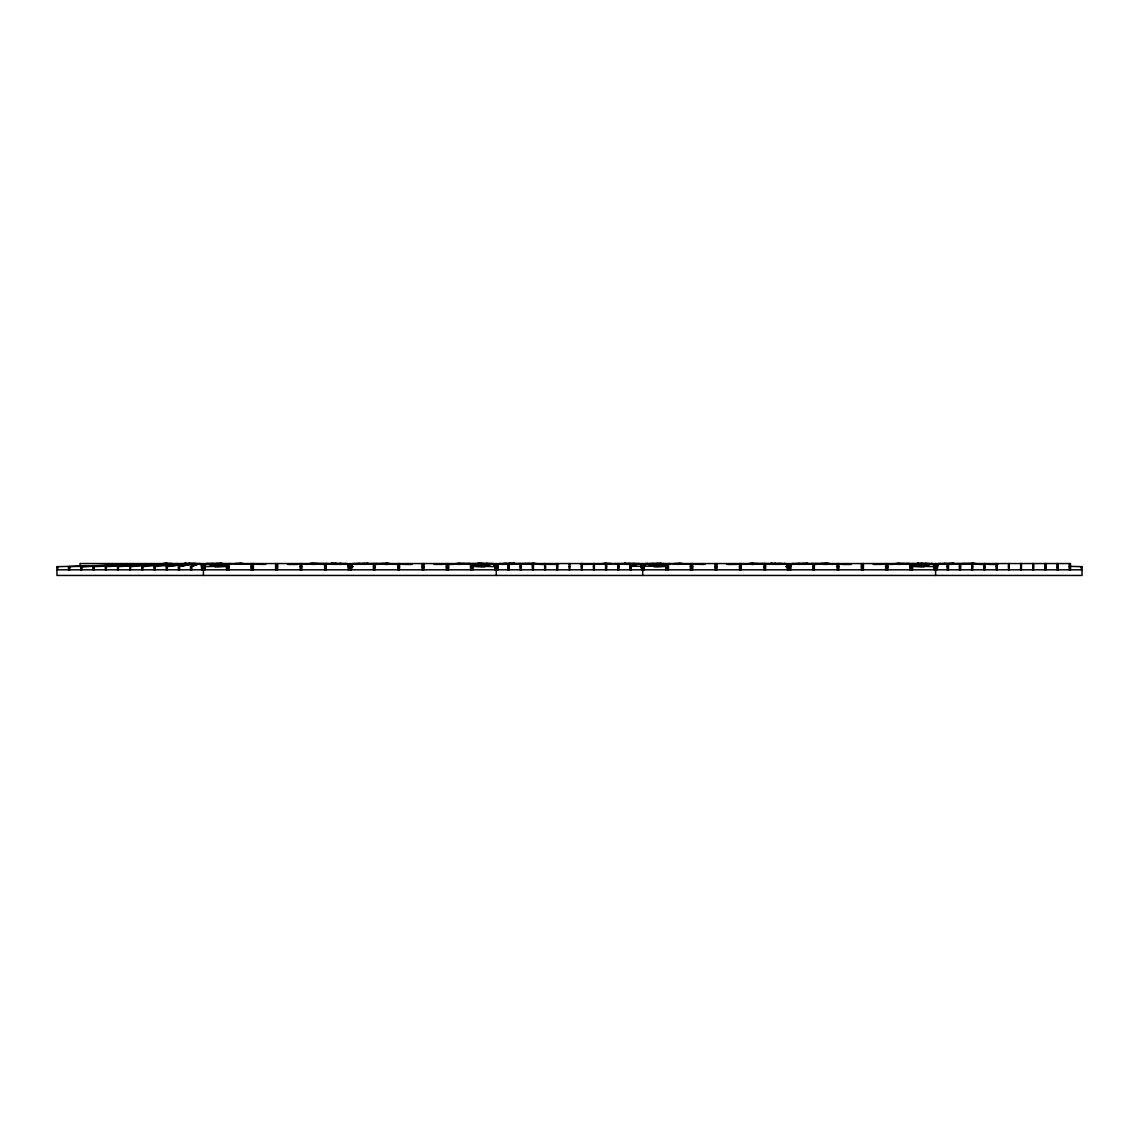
<?xml version="1.0" encoding="UTF-8"?>
<svg xmlns="http://www.w3.org/2000/svg" width="1139" height="1139" viewBox="0 0 1139 1139"><rect width="100%" height="100%" fill="white"/><g stroke="black" fill="none" stroke-linecap="round" stroke-linejoin="round"><path stroke-width="1.5" d="M351.495 569.813L351.837 563.563L494.255 563.549L494.582 566.638M497.942 569.813L498.284 563.563L640.688 563.549L641.058 567.905A5.012 1.481 -90 0 0 640.716 565.514M644.418 566.638L644.731 563.563L787.134 563.549L787.505 569.813L787.462 568.56A5.012 1.481 -90 0 0 785.981 563.549M790.85 566.638L791.164 563.563L933.581 563.549L933.937 567.905A5.012 1.481 -90 0 0 933.411 564.787M206.714 564.389L206.899 563.563M353.161 564.389L353.346 563.563M499.608 564.389L499.779 563.563M646.041 564.389L646.226 563.563L654.256 566.681M792.488 564.389L792.673 563.563M938.935 564.389L939.106 563.563M937.611 563.563L937.269 569.813M190.526 569.813L190.526 566.681L198.599 563.549A5.012 0.854 -90 0 1 198.998 564.389M199.268 563.549L191.195 566.681L191.195 569.813M190.526 566.681L199.937 563.549L200.065 564.389M483.406 566.681L491.478 563.549M484.075 566.681L492.148 563.549M484.744 566.681L492.817 563.549L492.959 564.389M630.522 566.681L638.595 563.549M922.732 566.681L930.805 563.549A5.012 0.854 -90 0 1 931.218 564.389M923.402 566.681L931.474 563.549M924.071 566.681L932.143 563.549L932.286 564.389M336.304 564.246L340.419 563.549M337.884 564.246L341.216 563.549M482.751 564.246L486.866 563.549L471.29 566.681M484.317 564.246L487.649 563.549M775.631 564.246L778.962 563.549M776.428 564.246L780.542 563.549M922.077 564.246L925.409 563.549M922.861 564.246L926.192 563.549L912.353 566.339M923.644 564.246L926.989 563.549M178.396 569.813L178.396 566.681L194.612 563.549M178.396 566.681L195.196 563.549M336.987 564.246L341.045 563.549M338.169 564.246L341.643 563.549M471.873 566.681L488.076 563.549M629.881 564.246L633.341 563.549M630.465 564.246L634.523 563.549M776.314 564.246L780.372 563.549M777.496 564.246L780.97 563.549M911.2 566.681L927.402 563.549M166.28 566.681L189.772 563.549L166.28 566.681L166.28 569.813M330.011 564.275L335.706 563.549M331.022 564.275L336.219 563.549M471.261 565.001L481.64 563.549M471.774 565.001L482.651 563.549M622.891 564.275L628.073 563.549A5.012 3.403 -90 0 1 630.009 564.389M623.403 564.275L629.098 563.549M769.338 564.275L775.545 563.549A5.012 3.403 -90 0 1 777.553 564.389M911.1 565.001L921.978 563.549A5.012 3.403 90 0 1 924 564.389A5.012 3.403 -90 0 0 922.106 563.549M154.135 569.813L154.135 566.681L183.621 563.549M322.451 564.289L330.068 563.549M468.898 564.289L476.059 563.549M469.781 564.289L476.501 563.549M615.345 564.289L622.065 563.549M615.786 564.289L622.948 563.549M761.777 564.289L768.512 563.549M769.394 563.549L762.219 564.289L771.957 563.549M908.224 564.289L915.841 563.549M322.963 564.417L331.734 563.549A5.012 4.698 -90 0 1 334.311 564.389M323.846 564.417L333.499 563.549M469.41 564.417L478.181 563.549A5.012 4.698 -90 0 1 480.758 564.389A5.012 4.698 90 0 0 478.138 563.549M470.293 564.417L479.946 563.549M764.055 564.417L772.84 563.549M908.737 564.417L918.39 563.549A5.012 4.513 90 0 1 920.867 564.389A5.012 4.513 -90 0 0 918.361 563.549M910.502 564.417L919.273 563.549M141.976 569.813L141.976 566.681L177.115 563.549M314.179 564.332L323.561 563.549M460.626 564.332L469.994 563.549M607.059 564.332L616.441 563.549M753.505 564.332L762.888 563.549M899.952 564.332L909.321 563.549M129.789 569.813L129.789 566.681L171.22 563.549M306.306 564.36L316.913 563.549M306.676 564.36L317.667 563.549M452.752 564.36L464.114 563.549M599.185 564.36L610.561 563.549M745.632 564.36L756.994 563.549M892.079 564.36L903.441 563.549M117.573 569.813L117.573 566.681L167.704 563.549M301.023 564.332L314.15 563.549M447.47 564.332L460.583 563.549M593.903 564.332L607.03 563.549M740.35 564.332L753.477 563.549M886.797 564.332L899.91 563.549M311.972 564.417L326.836 563.549M314.008 564.417L327.861 563.549M458.405 564.417L474.294 563.549M751.299 564.417L765.152 563.549M752.309 564.417L767.188 563.549M897.731 564.417L913.635 563.549M105.329 569.813L105.329 566.681L166.408 563.549M296.026 564.375L312.855 563.549M442.473 564.375L459.288 563.549M588.92 564.375L605.734 563.549M735.367 564.375L752.181 563.549M881.8 564.375L898.628 563.549M93.056 569.813L93.056 566.681L166.778 563.549M292.695 564.389L312.2 563.549M293.207 564.389L323.875 563.549M439.141 564.389L459.658 563.549M448.581 564.417L469.154 563.549M450.93 564.417L470.322 563.549M585.574 564.389L606.105 563.549L606.105 569.813M732.021 564.389L752.537 563.549M741.475 564.417L763.201 563.549M878.468 564.389L898.984 563.549M887.922 564.417L908.481 563.549M890.271 564.417L909.648 563.549M80.769 569.813L80.769 566.681L166.892 563.549M168.059 563.549L81.353 566.681L81.353 569.813M290.488 564.375L314.506 563.549M436.92 564.375L460.953 563.549M583.367 564.375L607.386 563.549M729.814 564.375L753.833 563.549M876.261 564.375L900.28 563.549M293.591 564.389L321.013 563.549M440.038 564.389L467.446 563.549M732.932 564.389L760.339 563.549M879.365 564.389L906.786 563.549M68.482 569.813L68.482 566.681L169.768 563.549M216.681 566.624L227.202 566.297M288.566 564.375L314.877 563.549M217.35 566.624L227.871 566.297M289.235 564.375L316.215 563.549M435.013 564.375L462.648 563.549M581.46 564.375L609.094 563.549M656.007 566.624L666.529 566.297M727.906 564.375L754.203 563.549M656.676 566.624L667.198 566.297M728.561 564.375L755.541 563.549M874.339 564.375L901.988 563.549M1069.777 566.339L1082.05 566.681L1082.05 575.451L56.95 575.451L56.95 566.681L172.359 563.549M203.397 566.681L227.928 566.012M287.498 564.375L318.792 563.549M349.83 566.681L353.346 566.581M433.945 564.375L465.239 563.549M580.392 564.375L611.686 563.549M667.255 566.012L629.71 566.339M726.839 564.375L758.118 563.549M873.271 564.375L904.565 563.549M201.361 563.549L80.015 563.549L80.015 566.681M937.639 563.549L1070.518 563.549L1070.518 569.813M56.95 566.681L58.459 566.681M68.482 566.681L69.821 566.681L69.821 569.813M80.769 566.681L81.951 566.681L81.951 569.813M93.056 566.681L94.067 566.681L94.067 569.813M105.329 566.681L106.212 566.681L106.212 569.813M117.573 566.681L118.356 566.681L118.356 569.813M129.789 566.681L130.544 566.681L130.544 569.813M141.976 566.681L142.774 566.681L142.774 569.813M154.135 566.681L155.018 566.681L155.018 569.813M202.642 566.681L204.892 566.681L204.892 569.813M226.462 566.681L229.138 566.681M251.036 566.681L253.385 566.681M275.595 566.681L277.631 566.681M300.141 566.681L301.892 566.681M324.643 566.681L326.21 566.681M349.089 566.681L351.339 566.681M373.45 566.681L375.03 566.681M397.767 566.681L399.533 566.681M422.042 566.681L424.078 566.681M446.289 566.681L448.638 566.681M470.535 566.681L473.212 566.681M497.786 566.681L494.782 566.681L494.782 569.813M507.809 566.681L509.147 566.681M520.096 566.681L521.278 566.681M532.383 566.681L533.394 566.681M544.656 566.681L545.538 566.681M556.9 566.681L557.683 566.681M569.13 566.681L569.87 566.681M581.317 566.681L582.1 566.681M593.462 566.681L594.344 566.681M605.606 566.681L606.617 566.681M617.722 566.681L618.904 566.681M641.214 566.681L644.218 566.681L644.218 569.813M665.788 566.681L668.465 566.681M690.362 566.681L692.711 566.681M714.922 566.681L716.958 566.681M739.467 566.681L741.218 566.681M763.97 566.681L765.55 566.681M787.661 566.681L789.911 566.681M812.79 566.681L814.357 566.681M837.094 566.681L838.859 566.681M861.369 566.681L863.405 566.681M885.615 566.681L887.964 566.681M909.862 566.681L912.538 566.681M936.358 566.681L934.108 566.681L934.108 569.813M947.135 566.681L948.474 566.681M959.422 566.681L960.604 566.681M971.709 566.681L972.72 566.681M983.982 566.681L984.879 566.681M996.226 566.681L997.024 566.681M1008.456 566.681L1009.211 566.681M1020.644 566.681L1021.427 566.681M1032.788 566.681L1033.671 566.681M1044.933 566.681L1045.944 566.681M1057.049 566.681L1058.231 566.681M1069.179 566.681L1070.518 566.681M1080.541 566.681L1082.05 566.681M56.95 569.813L1082.05 569.813M966.641 563.549L997.935 564.375M820.208 563.549L851.502 564.375M911.072 566.012L935.603 566.681M673.761 563.549L705.055 564.375M785.654 566.581L789.17 566.681M527.314 563.549L558.608 564.375M380.882 563.549L412.161 564.375M471.745 566.012L496.277 566.681M234.435 563.549L265.729 564.375M969.232 563.549L996.867 564.375M824.123 563.549L850.434 564.375M911.798 566.297L922.319 566.624M822.785 563.549L849.765 564.375M911.129 566.297L921.65 566.624M676.352 563.549L703.987 564.375M529.906 563.549L557.541 564.375M384.797 563.549L411.094 564.375M472.471 566.297L482.993 566.624M383.459 563.549L410.439 564.375M471.802 566.297L482.324 566.624M237.012 563.549L264.661 564.375M964.434 563.549L991.841 564.389M817.987 563.549L845.409 564.389M525.107 563.549L552.515 564.389M378.661 563.549L406.068 564.389M972.108 563.549L994.959 564.375M970.941 563.549L994.375 564.375M824.494 563.549L848.512 564.375M678.047 563.549L702.08 564.375M531.614 563.549L555.633 564.375M385.167 563.549L409.186 564.375M238.72 563.549L262.739 564.375M992.752 564.389L972.222 563.549L972.222 569.813M826.8 563.549L846.305 564.389M825.789 563.549L845.793 564.389M679.342 563.549L699.859 564.389M553.426 564.389L532.895 563.549L532.895 569.813M386.463 563.549L406.979 564.389M240.016 563.549L260.532 564.389M963.907 563.549L983.299 564.417M961.558 563.549L982.131 564.417M815.125 563.549L836.852 564.417M524.581 563.549L543.972 564.417M522.232 563.549L542.79 564.417M375.799 563.549L397.525 564.417M972.592 563.549L989.407 564.375M826.145 563.549L842.974 564.375M679.712 563.549L696.527 564.375M533.266 563.549L550.08 564.375M386.819 563.549L403.633 564.375M240.372 563.549L257.2 564.375M957.586 563.549L973.475 564.417M812.164 563.549L827.028 564.417M811.139 563.549L824.992 564.417M519.27 563.549L534.148 564.417M518.259 563.549L532.112 564.417M373.848 563.549L387.701 564.417M371.812 563.549L386.691 564.417M971.296 563.549L984.423 564.332M824.85 563.549L837.977 564.332M678.417 563.549L691.53 564.332M531.97 563.549L545.097 564.332M385.523 563.549L398.65 564.332M239.09 563.549L252.203 564.332M967.78 563.549L979.141 564.36M822.087 563.549L832.694 564.36M821.333 563.549L832.324 564.36M674.886 563.549L686.248 564.36M528.439 563.549L539.815 564.36M382.006 563.549L393.368 564.36M235.559 563.549L246.921 564.36M961.886 563.549L971.254 564.332M815.439 563.549L824.821 564.332M669.006 563.549L678.374 564.332M522.559 563.549L531.927 564.332M376.112 563.549L385.495 564.332M229.679 563.549L239.048 564.332M951.933 563.549L962.483 564.417M816.037 564.417L807.266 563.549A5.012 4.698 -90 0 0 804.689 564.389M805.501 563.549L815.154 564.417M512.607 563.549L521.391 564.417M367.043 563.549L376.71 564.417L369.606 563.549M366.16 563.549L374.945 564.417M955.379 563.549L962.996 564.289M808.932 563.549L816.549 564.289M662.941 563.549L670.102 564.289M662.499 563.549L669.219 564.289M516.935 563.549L523.655 564.289M516.052 563.549L523.214 564.289L513.49 563.549A5.012 4.513 -90 0 0 511.027 564.389M370.488 563.549L377.223 564.289M223.159 563.549L230.776 564.289M949.228 563.549L955.436 564.275M803.294 563.549L808.989 564.275M802.781 563.549L807.978 564.275M657.36 563.549L667.739 565.001M656.349 563.549L667.226 565.001M510.884 563.549A5.012 3.403 -90 0 0 508.991 564.389A5.012 3.403 90 0 1 510.884 563.549L516.109 564.275M509.902 563.549L515.597 564.275M369.662 564.275L363.455 563.549A5.012 3.403 -90 0 0 361.447 564.389M227.9 565.001L217.022 563.549A5.012 3.403 -90 0 0 215 564.389M944.388 563.549L948.445 564.246L945.014 563.549M943.804 563.549L947.278 564.246M797.955 563.549L802.013 564.246M797.357 563.549L800.831 564.246M652.092 563.549L667.71 566.681M650.924 563.549L667.127 566.681M505.659 563.549L509.119 564.246M504.477 563.549L508.535 564.246M358.628 563.549L362.686 564.246M358.03 563.549L361.504 564.246M212.765 563.549L226.647 566.339M211.598 563.549L227.8 566.681M945.811 563.549L949.143 564.246M944.231 563.549L947.563 564.246M798.581 563.549L802.696 564.246M797.784 563.549L801.116 564.246M506.471 563.549L509.802 564.246M504.904 563.549L509.019 564.246M360.038 563.549L363.369 564.246M358.458 563.549L362.572 564.246M647.522 563.549L655.594 566.681M646.852 563.549L654.925 566.681M208.266 563.549A5.012 0.854 -90 0 0 207.782 564.389A5.012 0.854 90 0 1 208.266 563.549L216.268 566.681M207.526 563.549L215.598 566.681M206.857 563.549L214.929 566.681M785.654 563.563L785.839 564.389M346.327 563.563L346.512 564.389M201.389 563.563L201.703 569.813M639.392 564.389L639.235 563.591L629.853 566.681L637.925 563.549A5.012 0.854 -90 0 1 638.324 564.389M348.15 566.638L347.836 563.563L205.419 563.549L205.063 567.905A5.012 1.481 -90 0 1 205.59 564.787M1081.295 566.681L1081.295 569.813M1069.848 563.549L1069.848 569.813M1069.179 563.549L1069.179 569.813M1058.231 563.549L1058.231 569.813M1057.647 563.549L1057.647 569.813M1057.049 563.549L1057.049 569.813M1045.944 563.549L1045.944 569.813M1045.445 563.549L1045.445 569.813M1044.933 563.549L1044.933 569.813M1033.671 563.549L1033.671 569.813M1033.23 563.549L1033.23 569.813M1032.788 563.549L1032.788 569.813M1021.427 563.549L1021.427 569.813M1021.028 563.549L1021.028 569.813M1020.644 563.549L1020.644 569.813M1009.211 563.549L1009.211 569.813M1008.456 563.549L1008.456 569.813M997.024 563.549L997.024 569.813M996.625 563.549L996.625 569.813M996.226 563.549L996.226 569.813M984.879 563.549L984.879 569.813M984.423 563.549L984.423 569.813M983.982 563.549L983.982 569.813M972.72 563.549L972.72 569.813M971.709 563.549L971.709 569.813M960.604 563.549L960.604 569.813M960.02 563.549L960.02 569.813M959.422 563.549L959.422 569.813M948.474 563.549L948.474 569.813M947.805 569.813L947.805 563.549A5.012 3.844 -90 0 0 945.769 564.389M947.135 563.549L947.135 569.813M936.358 569.813L936.358 563.549L934.848 563.549L934.848 567.905M935.603 563.549L935.603 575.451M912.538 563.549L912.538 569.813M911.2 563.549L911.2 569.813M909.862 563.549L909.862 569.813M887.964 563.549L887.964 569.813M886.797 563.549L886.797 569.813M885.615 563.549L885.615 569.813M863.405 563.549L863.405 569.813M862.38 563.549L862.38 569.813M861.369 563.549L861.369 569.813M838.859 563.549L838.859 569.813M837.977 563.549L837.977 569.813M837.094 563.549L837.094 569.813M814.357 563.549L814.357 569.813M813.573 563.549L813.573 569.813M812.79 563.549L812.79 569.813M790.865 569.813L790.865 568.56A5.012 1.481 -90 0 1 792.345 563.549M789.911 569.813L789.911 563.549L788.416 563.549L788.416 569.813M765.55 563.549L765.55 569.813M764.753 563.549L764.753 569.813M763.97 563.549L763.97 569.813M741.218 563.549L741.218 569.813M740.35 563.549L740.35 569.813M739.467 563.549L739.467 569.813M716.958 563.549L716.958 569.813M715.947 563.549L715.947 569.813M714.922 563.549L714.922 569.813M692.711 563.549L692.711 569.813M691.53 563.549L691.53 569.813M690.362 563.549L690.362 569.813M668.465 563.549L668.465 569.813M667.127 563.549L667.127 569.813M665.788 563.549L665.788 569.813M643.478 566.681L643.478 563.549L641.969 563.549L641.969 569.813M642.723 563.549L642.723 575.451M631.191 563.549L631.191 569.813M630.522 563.549L630.522 569.813M629.853 563.549L629.853 569.813M618.904 563.549L618.904 569.813M618.32 563.549L618.32 569.813M617.722 563.549L617.722 569.813M606.617 563.549L606.617 569.813M605.606 563.549L605.606 569.813M594.344 563.549L594.344 569.813M593.903 563.549L593.903 569.813M593.462 563.549L593.462 569.813M582.1 563.549L582.1 569.813M581.702 563.549L581.702 569.813M581.317 563.549L581.317 569.813M569.87 563.549L569.87 569.813M569.13 563.549L569.13 569.813M557.683 563.549L557.683 569.813M557.298 563.549L557.298 569.813M556.9 563.549L556.9 569.813M545.538 563.549L545.538 569.813M545.097 563.549L545.097 569.813M544.656 563.549L544.656 569.813M533.394 563.549L533.394 569.813M532.383 563.549L532.383 569.813M521.278 563.549L521.278 569.813M520.68 563.549L520.68 569.813M520.096 563.549L520.096 569.813M509.147 563.549L509.147 569.813M508.478 563.549L508.478 569.813M507.809 563.549L507.809 569.813M497.031 569.813L497.031 563.549L495.522 563.549L495.522 566.681M496.277 563.549L496.277 575.451M473.212 563.549L473.212 569.813M471.873 563.549L471.873 569.813M470.535 563.549L470.535 569.813M448.638 563.549L448.638 569.813M447.47 563.549L447.47 569.813M446.289 563.549L446.289 569.813M424.078 563.549L424.078 569.813M423.053 563.549L423.053 569.813M422.042 563.549L422.042 569.813M399.533 563.549L399.533 569.813M398.65 563.549L398.65 569.813M397.767 563.549L397.767 569.813M375.03 563.549L375.03 569.813M374.247 563.549L374.247 569.813M373.45 563.549L373.45 569.813M350.584 569.813L350.584 563.549L349.089 563.549L349.089 569.813M348.135 569.813L348.135 568.56A5.012 1.481 -90 0 0 346.655 563.549M326.21 563.549L326.21 569.813M325.427 563.549L325.427 569.813M324.643 563.549L324.643 569.813M301.892 563.549L301.892 569.813M301.023 563.549L301.023 569.813M300.141 563.549L300.141 569.813M277.631 563.549L277.631 569.813M276.62 563.549L276.62 569.813M275.595 563.549L275.595 569.813M253.385 563.549L253.385 569.813M252.203 563.549L252.203 569.813M251.036 563.549L251.036 569.813M229.138 563.549L229.138 569.813M227.8 563.549L227.8 569.813M226.462 563.549L226.462 569.813M204.152 567.905L204.152 563.549L202.642 563.549L202.642 569.813M203.397 563.549L203.397 575.451M191.865 566.681L191.865 569.813M179.578 566.681L179.578 569.813M178.98 566.681L178.98 569.813M167.291 566.681L167.291 569.813M166.778 566.681L166.778 569.813M154.577 566.681L154.577 569.813M142.375 566.681L142.375 569.813M130.173 566.681L130.173 569.813M117.972 566.681L117.972 569.813M105.77 566.681L105.77 569.813M93.555 566.681L93.555 569.813M69.152 566.681L69.152 569.813M57.705 566.681L57.705 569.813M216.111 564.389A5.012 3.403 -90 0 1 217.99 563.549M211.74 564.389A5.012 1.509 -90 0 1 212.58 563.549M210.302 564.389A5.012 1.509 -90 0 1 211.142 563.549M209.263 564.389A5.012 0.854 -90 0 1 209.747 563.549M184.76 563.549A5.012 4.898 -90 0 1 187.479 564.389A5.012 5.012 0 0 0 184.675 563.549A5.012 4.698 90 0 1 187.351 564.389M198.77 563.549A5.012 1.481 -90 0 1 199.596 564.389M200.208 563.549A5.012 1.481 -90 0 1 201.703 568.56M188.177 563.549A5.012 4.143 -90 0 1 190.484 564.389M205.746 564.389A5.012 1.481 -90 0 1 206.572 563.549M218.916 564.389A5.012 4.698 -90 0 1 221.521 563.549M211.299 564.389A5.012 3.374 -90 0 1 213.164 563.549M212.395 564.389A5.012 3.374 -90 0 1 214.274 563.549M215.47 564.389A5.012 4.143 -90 0 1 217.763 563.549M219.428 564.389A5.012 4.698 -90 0 1 222.048 563.549A5.012 5.012 0 0 0 219.286 564.389A5.012 4.898 90 0 1 222.034 563.549M219.628 564.389A5.012 4.898 -90 0 1 222.347 563.549M218.133 564.389A5.012 4.513 -90 0 1 220.639 563.549M213.562 564.389A5.012 3.844 -90 0 1 215.698 563.549M196.648 563.549A5.012 2.634 -90 0 1 198.115 564.389M187.992 564.389A5.012 4.513 -90 0 0 185.486 563.549A5.012 4.513 90 0 1 187.992 564.389A5.012 4.883 -90 0 0 185.273 563.549M186.141 563.549A5.012 4.513 -90 0 1 188.647 564.389M187.394 563.549A5.012 4.342 -90 0 1 189.8 564.389M195.367 563.549A5.012 2.634 -90 0 1 196.833 564.389M186.639 563.549A5.012 4.342 -90 0 1 189.046 564.389M191.081 563.549A5.012 3.844 -90 0 1 193.231 564.389M190.128 563.549A5.012 3.844 -90 0 1 192.263 564.389M185.6 563.549A5.012 4.883 -90 0 1 188.319 564.389M194.214 563.549A5.012 1.509 -90 0 1 195.054 564.389M214.047 564.389A5.012 2.378 -90 0 1 215.371 563.549M212.722 564.389A5.012 2.378 -90 0 1 214.047 563.549M491.664 563.549A5.012 1.481 -90 0 1 492.489 564.389M493.102 563.549A5.012 1.481 -90 0 1 494.468 566.638M481.057 563.549A5.012 4.143 -90 0 1 483.363 564.389M481.911 563.549A5.012 4.143 -90 0 1 484.203 564.389M485.385 563.549A5.012 3.374 -90 0 1 487.264 564.389M483.975 563.549A5.012 3.844 -90 0 1 486.111 564.389M488.531 563.549A5.012 1.509 -90 0 1 489.371 564.389M504.62 564.389A5.012 1.509 -90 0 1 505.46 563.549M511.354 564.389A5.012 4.883 -90 0 1 514.059 563.549A5.012 4.513 -90 0 0 511.682 564.389A5.012 4.883 -90 0 1 514.401 563.549A5.012 4.698 -90 0 0 511.795 564.389M497.971 568.56A5.012 1.481 -90 0 1 498.284 565.514M498.64 564.389A5.012 1.481 -90 0 1 499.466 563.549M500.064 564.389A5.012 1.481 -90 0 1 500.889 563.549M512.522 564.389A5.012 4.898 -90 0 1 515.241 563.549M512.18 564.389A5.012 5.012 0 0 1 514.956 563.549A5.012 5.012 0 0 0 512.223 564.389A5.012 4.898 -90 0 1 514.913 563.549M505.289 564.389A5.012 3.374 -90 0 1 507.168 563.549M508.35 564.389A5.012 4.143 -90 0 1 510.656 563.549M501.559 564.389A5.012 2.634 -90 0 1 503.025 563.549M506.442 564.389A5.012 3.844 -90 0 1 508.578 563.549M506.94 564.389A5.012 2.378 -90 0 1 508.25 563.549M502.157 564.389A5.012 0.854 -90 0 1 502.626 563.549M478.38 563.549A5.012 4.513 -90 0 1 480.886 564.389M477.625 563.549A5.012 4.698 -90 0 1 480.231 564.389M479.035 563.549A5.012 4.513 -90 0 1 481.541 564.389M482.779 563.549A5.012 3.403 -90 0 1 484.673 564.389M485.627 563.549A5.012 2.378 -90 0 1 486.951 564.389M477.326 563.549A5.012 4.898 -90 0 1 480.046 564.389M484.303 563.549A5.012 2.378 -90 0 1 485.627 564.389M489.528 563.549A5.012 2.634 -90 0 1 490.994 564.389M488.261 563.549A5.012 2.634 -90 0 1 489.713 564.389M477.554 563.549A5.012 5.012 0 0 1 480.345 564.389M478.494 563.549A5.012 4.883 -90 0 1 481.213 564.389M491.407 563.549A5.012 0.854 -90 0 1 491.891 564.389M362.544 564.389A5.012 3.403 -90 0 1 364.437 563.549M354.229 564.389A5.012 0.854 -90 0 1 354.699 563.549M358.173 564.389A5.012 1.509 -90 0 1 359.013 563.549M363.426 564.389A5.012 4.342 -90 0 1 365.847 563.549M356.749 564.389A5.012 1.509 -90 0 1 357.589 563.549M338.952 563.549A5.012 3.374 -90 0 1 340.832 564.389M334.624 563.549A5.012 4.143 -90 0 1 336.916 564.389M351.652 566.638A5.012 1.481 -90 0 1 353.019 563.549A5.012 1.481 90 0 0 351.538 568.56M364.181 564.389A5.012 4.342 -90 0 1 366.587 563.549M364.907 564.389A5.012 4.883 -90 0 1 367.626 563.549A5.012 4.513 -90 0 0 365.235 564.389A5.012 4.883 -90 0 1 367.954 563.549M358.842 564.389A5.012 3.374 -90 0 1 360.721 563.549M361.903 564.389A5.012 4.143 -90 0 1 364.209 563.549M365.875 564.389A5.012 4.698 -90 0 1 368.495 563.549A5.012 5.012 0 0 0 365.776 564.389M366.075 564.389A5.012 4.898 -90 0 1 368.794 563.549M355.126 564.389A5.012 2.634 -90 0 1 356.578 563.549M364.58 564.389A5.012 4.513 -90 0 1 367.085 563.549M360.009 564.389A5.012 3.844 -90 0 1 362.145 563.549M343.095 563.549A5.012 2.634 -90 0 1 344.548 564.389M331.933 563.549A5.012 4.513 -90 0 1 334.439 564.389M332.588 563.549A5.012 4.513 -90 0 1 335.094 564.389M341.814 563.549A5.012 2.634 -90 0 1 343.266 564.389M337.528 563.549A5.012 3.844 -90 0 1 339.664 564.389M336.575 563.549A5.012 3.844 -90 0 1 338.71 564.389M343.494 563.549A5.012 0.854 -90 0 1 343.964 564.389M332.047 563.549A5.012 4.883 -90 0 1 334.766 564.389M342.084 563.549A5.012 1.509 -90 0 1 342.924 564.389M340.661 563.549A5.012 1.509 -90 0 1 341.501 564.389M360.493 564.389A5.012 2.378 -90 0 1 361.818 563.549M359.169 564.389A5.012 2.378 -90 0 1 360.493 563.549M330.88 563.549A5.012 4.898 -90 0 1 333.599 564.389M339.18 563.549A5.012 2.378 -90 0 1 340.504 564.389M336.332 563.549A5.012 3.403 -90 0 1 338.226 564.389M771.032 563.549A5.012 4.698 -90 0 1 773.637 564.389M774.093 564.389A5.012 4.883 -90 0 0 771.374 563.549A5.012 4.513 -90 0 1 773.765 564.389M771.915 563.549A5.012 4.513 -90 0 1 774.42 564.389M770.206 563.549A5.012 4.898 -90 0 1 772.925 564.389M772.413 563.549A5.012 4.342 -90 0 1 774.819 564.389M773.125 564.389A5.012 4.698 -90 0 0 770.505 563.549A5.012 5.012 0 0 1 773.224 564.389M804.234 564.389A5.012 4.883 -90 0 1 806.953 563.549M804.561 564.389A5.012 4.513 -90 0 1 807.067 563.549M805.401 564.389A5.012 4.898 -90 0 1 808.121 563.549M803.906 564.389A5.012 4.513 -90 0 1 806.412 563.549M801.884 564.389A5.012 3.403 -90 0 1 803.764 563.549M800.774 564.389A5.012 3.403 -90 0 1 802.668 563.549M797.499 564.389A5.012 1.509 -90 0 1 798.339 563.549M781.411 563.549A5.012 1.509 -90 0 1 782.251 564.389M779.987 563.549A5.012 1.509 -90 0 1 780.827 564.389M798.496 564.389A5.012 2.378 -90 0 1 799.82 563.549M778.506 563.549A5.012 2.378 -90 0 1 779.831 564.389M777.182 563.549A5.012 2.378 -90 0 1 778.506 564.389M773.153 563.549A5.012 4.342 -90 0 1 775.574 564.389M795.036 564.389A5.012 0.854 -90 0 1 795.506 563.549M782.82 563.549A5.012 0.854 -90 0 1 783.29 564.389M803.508 564.389A5.012 4.342 -90 0 1 805.914 563.549M801.23 564.389A5.012 4.143 -90 0 1 803.536 563.549M802.084 564.389A5.012 4.143 -90 0 1 804.376 563.549M775.901 563.549A5.012 3.844 -90 0 1 778.037 564.389M776.855 563.549A5.012 3.844 -90 0 1 778.991 564.389M773.951 563.549A5.012 4.143 -90 0 1 776.243 564.389M795.734 564.389A5.012 2.634 -90 0 1 797.186 563.549M778.279 563.549A5.012 3.374 -90 0 1 780.158 564.389M779.389 563.549A5.012 3.374 -90 0 1 781.269 564.389M794.452 564.389A5.012 2.634 90 0 1 795.905 563.549M797.058 564.389A5.012 3.374 -90 0 1 798.937 563.549M781.14 563.549A5.012 2.634 -90 0 1 782.607 564.389M782.422 563.549A5.012 2.634 -90 0 1 783.874 564.389M784.543 563.549A5.012 1.481 -90 0 1 785.369 564.389M799.336 564.389A5.012 3.844 -90 0 1 801.472 563.549M800.29 564.389A5.012 3.844 -90 0 1 802.426 563.549M917.479 563.549A5.012 4.698 -90 0 1 920.084 564.389M920.54 564.389A5.012 4.883 -90 0 0 917.82 563.549A5.012 4.513 -90 0 1 920.212 564.389M916.653 563.549A5.012 4.898 -90 0 1 919.372 564.389M918.846 563.549A5.012 4.342 -90 0 1 921.266 564.389M919.572 564.389A5.012 4.698 -90 0 0 916.952 563.549A5.012 5.012 0 0 1 919.714 564.389M944.615 564.389A5.012 3.374 -90 0 1 946.495 563.549M953.742 563.549A5.012 4.698 -90 0 0 951.136 564.389A5.012 4.513 -90 0 1 953.514 563.549M950.681 564.389A5.012 4.883 -90 0 1 953.4 563.549M951.649 564.389A5.012 4.698 -90 0 1 954.254 563.549A5.012 5.012 0 0 0 951.506 564.389M951.848 564.389A5.012 4.898 -90 0 1 954.567 563.549M950.353 564.389A5.012 4.513 -90 0 1 952.859 563.549M948.317 564.389A5.012 3.403 -90 0 1 950.211 563.549M947.221 564.389A5.012 3.403 -90 0 1 949.114 563.549M943.946 564.389A5.012 1.509 -90 0 1 944.786 563.549M942.508 564.389A5.012 1.509 -90 0 1 943.348 563.549M927.858 563.549A5.012 1.509 -90 0 1 928.698 564.389M926.42 563.549A5.012 1.509 -90 0 1 927.26 564.389M944.943 564.389A5.012 2.378 -90 0 1 946.267 563.549M946.267 564.389A5.012 2.378 -90 0 1 947.591 563.549M919.6 563.549A5.012 4.342 -90 0 1 922.021 564.389M941.483 564.389A5.012 0.854 -90 0 1 941.953 563.549M947.676 564.389A5.012 4.143 -90 0 1 949.983 563.549M948.516 564.389A5.012 4.143 -90 0 1 950.823 563.549M922.334 563.549A5.012 3.844 -90 0 1 924.484 564.389M923.302 563.549A5.012 3.844 -90 0 1 925.438 564.389M942.167 564.389A5.012 2.634 -90 0 1 943.633 563.549M924.726 563.549A5.012 3.374 -90 0 1 926.605 564.389M925.836 563.549A5.012 3.374 -90 0 1 927.701 564.389M940.885 564.389A5.012 2.634 -90 0 1 942.352 563.549M943.505 564.389A5.012 3.374 -90 0 1 945.384 563.549M928.869 563.549A5.012 2.634 -90 0 1 930.321 564.389M932.428 563.549A5.012 1.481 -90 0 1 933.254 564.389M930.99 563.549A5.012 1.481 -90 0 1 931.816 564.389M946.737 564.389A5.012 3.844 -90 0 1 948.872 563.549M629.226 563.549A5.012 3.403 -90 0 1 631.106 564.389M633.54 563.549A5.012 1.509 -90 0 1 634.38 564.389M626.721 563.549A5.012 4.342 -90 0 1 629.127 564.389M634.978 563.549A5.012 1.509 -90 0 1 635.818 564.389M636.374 563.549A5.012 0.854 -90 0 1 636.843 564.389M661.36 563.549A5.012 4.898 -90 0 0 658.641 564.389A5.012 5.012 0 0 1 661.446 563.549M646.511 564.389A5.012 1.481 -90 0 1 647.336 563.549M654.797 564.389A5.012 4.143 -90 0 1 657.089 563.549M651.736 564.389A5.012 3.374 -90 0 1 653.615 563.549M650.625 564.389A5.012 3.374 -90 0 1 652.505 563.549M655.637 564.389A5.012 4.143 -90 0 1 657.943 563.549M639.534 563.549A5.012 1.481 -90 0 1 640.36 564.389M625.966 563.549A5.012 4.342 -90 0 1 628.372 564.389M627.646 564.389A5.012 4.883 -90 0 0 624.941 563.549A5.012 4.513 -90 0 1 627.318 564.389A5.012 4.883 -90 0 0 624.599 563.549A5.012 4.698 -90 0 1 627.205 564.389M638.111 563.549A5.012 1.481 -90 0 1 638.936 564.389M627.504 563.549A5.012 4.143 -90 0 1 629.81 564.389M632.942 563.549A5.012 3.374 -90 0 1 634.822 564.389M631.832 563.549A5.012 3.374 -90 0 1 633.711 564.389M628.344 563.549A5.012 4.143 -90 0 1 630.65 564.389M624.087 563.549A5.012 4.898 -90 0 1 626.806 564.389A5.012 5.012 0 0 0 624.001 563.549A5.012 5.012 0 0 1 626.82 564.389M623.759 563.549A5.012 4.898 -90 0 1 626.478 564.389M635.975 563.549A5.012 2.634 -90 0 1 637.441 564.389M625.468 563.549A5.012 4.513 -90 0 1 627.973 564.389M629.454 563.549A5.012 3.844 -90 0 1 631.59 564.389M630.422 563.549A5.012 3.844 -90 0 1 632.558 564.389M648.006 564.389A5.012 2.634 -90 0 1 649.472 563.549M658.114 564.389A5.012 4.513 -90 0 1 660.62 563.549M657.459 564.389A5.012 4.513 -90 0 1 659.965 563.549M649.287 564.389A5.012 2.634 -90 0 1 650.739 563.549M657.061 564.389A5.012 4.342 -90 0 1 659.481 563.549M652.889 564.389A5.012 3.844 -90 0 1 655.025 563.549M653.857 564.389A5.012 3.844 -90 0 1 655.993 563.549M648.589 564.389A5.012 0.854 -90 0 1 649.073 563.549M658.242 564.389A5.012 4.698 -90 0 1 660.862 563.549M657.787 564.389A5.012 4.883 -90 0 1 660.506 563.549M649.629 564.389A5.012 1.509 -90 0 1 650.469 563.549M651.067 564.389A5.012 1.509 -90 0 1 651.907 563.549M630.75 563.549A5.012 2.378 -90 0 1 632.06 564.389M632.06 563.549A5.012 2.378 -90 0 1 633.384 564.389M658.954 564.389A5.012 4.898 -90 0 1 661.674 563.549M653.373 564.389A5.012 2.378 -90 0 1 654.697 563.549M655.438 564.389A5.012 3.403 -90 0 1 657.331 563.549M654.327 564.389A5.012 3.403 -90 0 1 656.221 563.549M219.4 563.549A5.012 4.342 90 0 0 216.98 564.389A5.012 4.342 -90 0 1 219.4 563.549M191.324 564.389A5.012 4.143 90 0 0 189.017 563.549A5.012 4.143 -90 0 1 191.324 564.389M194.385 564.389A5.012 3.374 -90 0 0 192.505 563.549A5.012 3.374 90 0 1 194.385 564.389M195.495 564.389A5.012 3.374 90 0 0 193.616 563.549A5.012 3.374 -90 0 1 195.495 564.389M220.154 563.549A5.012 4.342 90 0 0 217.734 564.389A5.012 4.342 -90 0 1 220.154 563.549M221.18 563.549A5.012 4.883 90 0 0 218.46 564.389A5.012 4.883 -90 0 1 221.18 563.549A5.012 4.513 -90 0 0 218.788 564.389A5.012 4.513 90 0 1 221.293 563.549M208.01 563.549A5.012 1.481 90 0 0 207.184 564.389A5.012 1.481 -90 0 1 208.01 563.549M218.617 563.549A5.012 4.143 90 0 0 216.31 564.389A5.012 4.143 -90 0 1 218.617 563.549M211.413 563.549A5.012 2.634 90 0 0 209.96 564.389A5.012 2.634 -90 0 1 211.413 563.549M210.131 563.549A5.012 2.634 -90 0 0 208.679 564.389A5.012 2.634 90 0 1 210.131 563.549M216.666 563.549A5.012 3.844 90 0 0 214.516 564.389A5.012 3.844 -90 0 1 216.666 563.549M197.517 564.389A5.012 0.854 90 0 0 197.047 563.549A5.012 0.854 -90 0 1 197.517 564.389M196.492 564.389A5.012 1.509 -90 0 0 195.652 563.549A5.012 1.509 90 0 1 196.492 564.389M187.152 564.389A5.012 4.898 -90 0 0 184.433 563.549A5.012 4.898 90 0 1 187.152 564.389M194.057 564.389A5.012 2.378 -90 0 0 192.733 563.549A5.012 2.378 90 0 1 194.057 564.389M192.733 564.389A5.012 2.378 90 0 0 191.409 563.549A5.012 2.378 -90 0 1 192.733 564.389M190.683 564.389A5.012 3.403 90 0 0 188.789 563.549A5.012 3.403 -90 0 1 190.683 564.389M191.779 564.389A5.012 3.403 -90 0 0 189.886 563.549A5.012 3.403 90 0 1 191.779 564.389M485.143 564.389A5.012 3.844 90 0 0 483.007 563.549A5.012 3.844 -90 0 1 485.143 564.389M488.375 564.389A5.012 3.374 -90 0 0 486.495 563.549A5.012 3.374 90 0 1 488.375 564.389M482.68 564.389A5.012 4.342 90 0 0 480.274 563.549A5.012 4.342 -90 0 1 482.68 564.389M509.774 563.549A5.012 3.403 -90 0 0 507.894 564.389A5.012 3.403 90 0 1 509.774 563.549M504.022 563.549A5.012 1.509 -90 0 0 503.182 564.389A5.012 1.509 90 0 1 504.022 563.549M512.279 563.549A5.012 4.342 -90 0 0 509.873 564.389A5.012 4.342 90 0 1 512.279 563.549M513.034 563.549A5.012 4.342 -90 0 0 510.628 564.389A5.012 4.342 90 0 1 513.034 563.549M506.058 563.549A5.012 3.374 90 0 0 504.178 564.389A5.012 3.374 -90 0 1 506.058 563.549M504.306 563.549A5.012 2.634 -90 0 0 502.84 564.389A5.012 2.634 90 0 1 504.306 563.549M511.496 563.549A5.012 4.143 -90 0 0 509.19 564.389A5.012 4.143 90 0 1 511.496 563.549M509.546 563.549A5.012 3.844 -90 0 0 507.41 564.389A5.012 3.844 90 0 1 509.546 563.549M506.94 563.549A5.012 2.378 -90 0 0 505.616 564.389A5.012 2.378 90 0 1 506.94 563.549M501.146 563.549A5.012 0.854 -90 0 0 500.676 564.389A5.012 0.854 90 0 1 501.146 563.549M483.562 564.389A5.012 3.403 -90 0 0 481.669 563.549A5.012 3.403 90 0 1 483.562 564.389M481.939 564.389A5.012 4.342 90 0 0 479.519 563.549A5.012 4.342 -90 0 1 481.939 564.389M487.933 564.389A5.012 1.509 -90 0 0 487.093 563.549A5.012 1.509 90 0 1 487.933 564.389M490.411 564.389A5.012 0.854 -90 0 0 489.927 563.549A5.012 0.854 90 0 1 490.411 564.389M356.18 563.549A5.012 0.854 -90 0 0 355.71 564.389A5.012 0.854 90 0 1 356.18 563.549M333.926 564.389A5.012 4.898 -90 0 0 331.207 563.549A5.012 5.012 0 0 1 333.898 564.389M346.042 564.389A5.012 1.481 -90 0 0 345.217 563.549A5.012 1.481 90 0 1 346.042 564.389M337.77 564.389A5.012 4.143 90 0 0 335.464 563.549A5.012 4.143 -90 0 1 337.77 564.389M341.942 564.389A5.012 3.374 90 0 0 340.063 563.549A5.012 3.374 -90 0 1 341.942 564.389M354.457 563.549A5.012 1.481 90 0 0 353.631 564.389A5.012 1.481 -90 0 1 354.457 563.549M365.049 563.549A5.012 4.143 90 0 0 362.757 564.389A5.012 4.143 -90 0 1 365.049 563.549M359.611 563.549A5.012 3.374 -90 0 0 357.731 564.389A5.012 3.374 90 0 1 359.611 563.549M357.86 563.549A5.012 2.634 90 0 0 356.393 564.389A5.012 2.634 -90 0 1 357.86 563.549M363.099 563.549A5.012 3.844 90 0 0 360.963 564.389A5.012 3.844 -90 0 1 363.099 563.549M336.247 564.389A5.012 4.342 -90 0 0 333.827 563.549A5.012 4.342 90 0 1 336.247 564.389M335.492 564.389A5.012 4.342 -90 0 0 333.086 563.549A5.012 4.342 90 0 1 335.492 564.389M345.444 564.389A5.012 0.854 -90 0 0 344.975 563.549A5.012 0.854 90 0 1 345.444 564.389M339.18 564.389A5.012 2.378 90 0 0 337.856 563.549A5.012 2.378 -90 0 1 339.18 564.389M337.116 564.389A5.012 3.403 90 0 0 335.236 563.549A5.012 3.403 -90 0 1 337.116 564.389M800.048 563.549A5.012 3.374 90 0 0 798.168 564.389A5.012 3.374 -90 0 1 800.048 563.549M807.822 563.549A5.012 4.698 -90 0 0 805.202 564.389A5.012 5.012 0 0 1 807.893 563.549M776.456 564.389A5.012 3.403 90 0 0 774.563 563.549A5.012 3.403 -90 0 1 776.456 564.389M796.916 563.549A5.012 1.509 90 0 0 796.076 564.389A5.012 1.509 -90 0 1 796.916 563.549M801.144 563.549A5.012 2.378 -90 0 0 799.82 564.389A5.012 2.378 90 0 1 801.144 563.549M784.771 564.389A5.012 0.854 -90 0 0 784.301 563.549A5.012 0.854 90 0 1 784.771 564.389M794.025 563.549A5.012 0.854 90 0 0 793.556 564.389A5.012 0.854 -90 0 1 794.025 563.549M805.173 563.549A5.012 4.342 90 0 0 802.753 564.389A5.012 4.342 -90 0 1 805.173 563.549M777.097 564.389A5.012 4.143 90 0 0 774.791 563.549A5.012 4.143 -90 0 1 777.097 564.389M793.783 563.549A5.012 1.481 90 0 0 792.958 564.389A5.012 1.481 -90 0 1 793.783 563.549M922.889 564.389A5.012 3.403 90 0 0 921.01 563.549A5.012 3.403 -90 0 1 922.889 564.389M926.278 564.389A5.012 2.378 -90 0 0 924.953 563.549A5.012 2.378 90 0 1 926.278 564.389M924.953 564.389A5.012 2.378 90 0 0 923.629 563.549A5.012 2.378 -90 0 1 924.953 564.389M940.472 563.549A5.012 0.854 90 0 0 940.002 564.389A5.012 0.854 -90 0 1 940.472 563.549M929.737 564.389A5.012 0.854 90 0 0 929.253 563.549A5.012 0.854 -90 0 1 929.737 564.389M951.606 563.549A5.012 4.342 -90 0 0 949.2 564.389A5.012 4.342 90 0 1 951.606 563.549M952.361 563.549A5.012 4.342 -90 0 0 949.954 564.389A5.012 4.342 90 0 1 952.361 563.549M923.53 564.389A5.012 4.143 90 0 0 921.237 563.549A5.012 4.143 -90 0 1 923.53 564.389M922.69 564.389A5.012 4.143 -90 0 0 920.383 563.549A5.012 4.143 90 0 1 922.69 564.389M938.792 563.549A5.012 1.481 -90 0 0 937.297 568.56A5.012 1.481 90 0 1 938.792 563.549M940.23 563.549A5.012 1.481 90 0 0 939.404 564.389A5.012 1.481 -90 0 1 940.23 563.549M929.04 564.389A5.012 2.634 -90 0 0 927.587 563.549A5.012 2.634 90 0 1 929.04 564.389M645.898 563.549A5.012 1.481 90 0 0 644.532 566.638A5.012 1.481 -90 0 1 645.898 563.549M636.16 564.389A5.012 2.634 90 0 0 634.694 563.549A5.012 2.634 -90 0 1 636.16 564.389M658.726 563.549A5.012 4.342 90 0 0 656.32 564.389A5.012 4.342 -90 0 1 658.726 563.549M647.593 563.549A5.012 0.854 -90 0 0 647.109 564.389A5.012 0.854 90 0 1 647.593 563.549M653.373 563.549A5.012 2.378 -90 0 0 652.049 564.389A5.012 2.378 90 0 1 653.373 563.549"/></g></svg>
